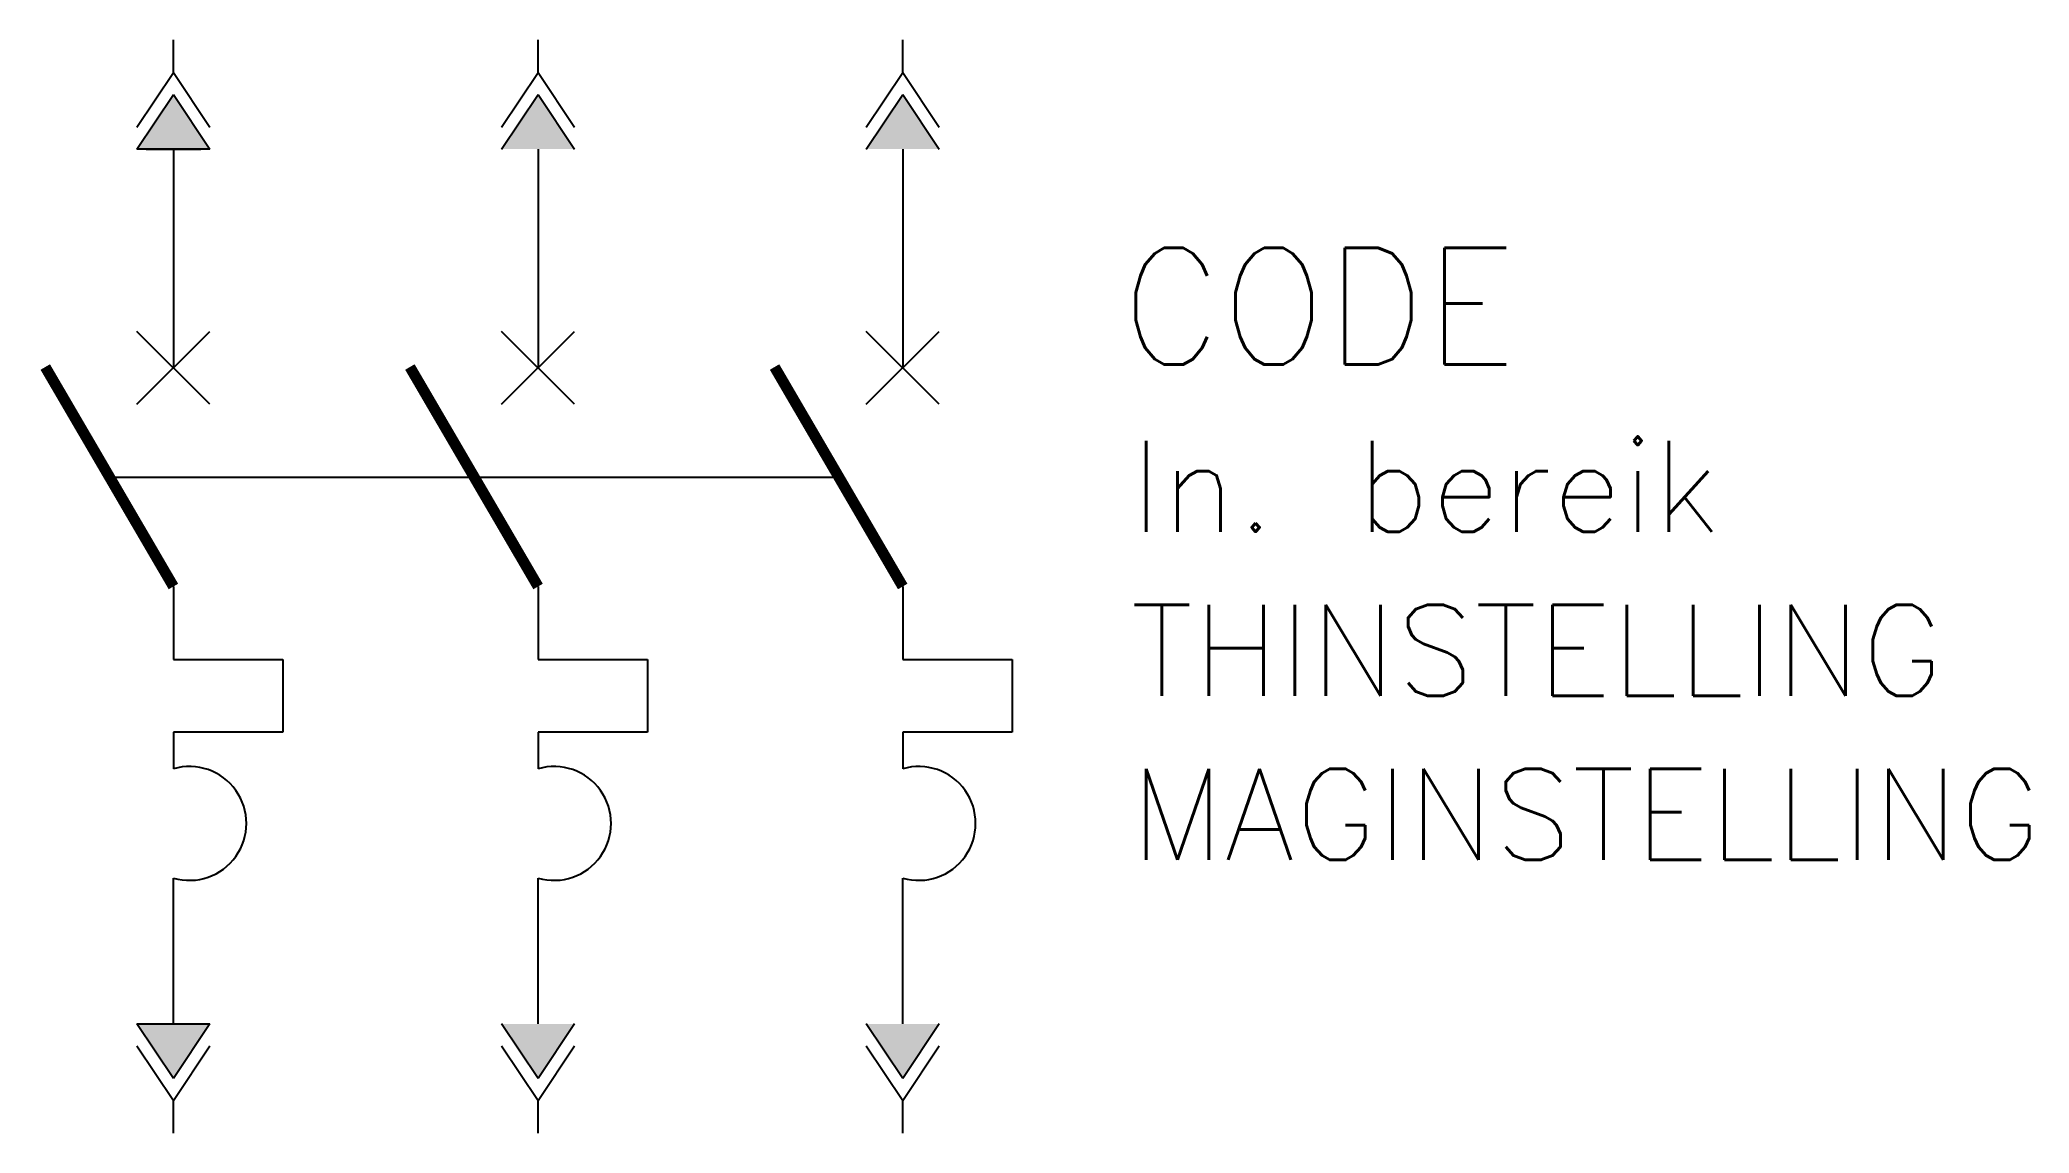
# Model space of a CAD drawing. Extents: x 236.3 to 290.9, y 144 to 174.
import ezdxf

# ---------------------------------------------------------------- set-up
doc = ezdxf.new("R2010")
doc.units = 0
doc.linetypes.add('DASHED', pattern=[0])
for name, color, linetype in [('1', 8, 'CONTINUOUS'), ('12', 30, 'DASHED'), ('3', 30, 'CONTINUOUS')]:
    doc.layers.add(name, color=color, linetype=linetype)
doc.styles.get("Standard").update_dxf_attribs({"font": 'txt.shx'})

msp = doc.modelspace()

# ---------------------------------------------------------------- linework, layer by layer
at = {"layer": '1', "color": 0}
for p, q in [((240, 173.1), (240, 174)), ((250, 173.1), (250, 174)), ((260, 173.1), (260, 174)), ((239, 171.6), (240, 173.1)), ((240, 173.1), (241, 171.6)), ((249, 171.6), (250, 173.1)), ((250, 173.1), (251, 171.6)), ((259, 171.6), (260, 173.1)), ((260, 173.1), (261, 171.6)), ((239, 171), (240, 172.5)), ((240, 172.5), (241, 171)), ((249, 171), (250, 172.5)), ((250, 172.5), (251, 171)), ((259, 171), (260, 172.5)), ((260, 172.5), (261, 171)), ((241, 171), (239, 171)), ((239.25, 171), (240.75, 171)), ((240, 171), (240, 165)), ((250, 171), (250, 165)), ((260, 171), (260, 165)), ((238.268, 162), (258.268, 162)), ((240, 159), (240, 157)), ((250, 159), (250, 157)), ((260, 159), (260, 157)), ((240, 157), (243, 157)), ((243, 157), (243, 155)), ((250, 157), (253, 157)), ((253, 157), (253, 155)), ((260, 157), (263, 157)), ((263, 157), (263, 155)), ((243, 155), (240, 155)), ((240, 155), (240, 154)), ((253, 155), (250, 155)), ((250, 155), (250, 154)), ((263, 155), (260, 155)), ((260, 155), (260, 154)), ((240, 147), (240, 151)), ((250, 147), (250, 151)), ((260, 147), (260, 151)), ((239, 147), (241, 147)), ((240, 145.5), (239, 147)), ((239.25, 147), (240.75, 147)), ((241, 147), (240, 145.5)), ((250, 145.5), (249, 147)), ((251, 147), (250, 145.5)), ((260, 145.5), (259, 147)), ((261, 147), (260, 145.5)), ((239, 146.4), (240, 144.9)), ((240, 144.9), (241, 146.4)), ((249, 146.4), (250, 144.9)), ((250, 144.9), (251, 146.4)), ((259, 146.4), (260, 144.9)), ((260, 144.9), (261, 146.4)), ((240, 144), (240, 144.9)), ((250, 144), (250, 144.9)), ((260, 144), (260, 144.9))]:
    msp.add_line(p, q, dxfattribs=at)
at = {"layer": '1', "color": 0, "const_width": 0.3}
for points in [[(240, 159), (236.485, 165.022)], [(250, 159), (246.485, 165.022)], [(260, 159), (256.485, 165.022)]]:
    msp.add_lwpolyline(points, dxfattribs=at)
at = {"layer": '1', "color": 0}
for centre in [(240.438, 152.5), (250.438, 152.5), (260.438, 152.5)]:
    msp.add_arc(centre, 1.562, 253.7398, 106.2602, dxfattribs=at)
for points in [[(240, 172.5), (239, 171), (241, 171)], [(250, 172.5), (249, 171), (251, 171)], [(260, 172.5), (259, 171), (261, 171)], [(239, 147), (241, 147), (240, 145.5)], [(249, 147), (251, 147), (250, 145.5)], [(259, 147), (261, 147), (260, 145.5)]]:
    msp.add_solid(points, dxfattribs=at)
at = {"layer": '3', "color": 0}
for p, q in [((239, 164), (241, 166)), ((241, 164), (239, 166)), ((249, 164), (251, 166)), ((251, 164), (249, 166)), ((261, 164), (259, 166)), ((259, 164), (261, 166))]:
    msp.add_line(p, q, dxfattribs=at)

# ---------------------------------------------------------------- texts
at = {"layer": '1', "color": 0}
msp.add_text('In. bereik', height=2.5, dxfattribs=at).set_placement((266.25, 160.5))
for tag, p, s in [('THINSTELLING', (266.25, 156), 'Th. 800A'), ('MAGINSTELLING', (266.25, 151.5), 'Mag. 800A')]:
    msp.add_attdef(tag, p, s, height=2.5, dxfattribs=at)
at = {"layer": '12', "color": 0, "width": 0.95}
msp.add_attdef('CODE', (266, 165.088), 'Q', height=3.2, dxfattribs=at)

doc.saveas('drawing.dxf')
